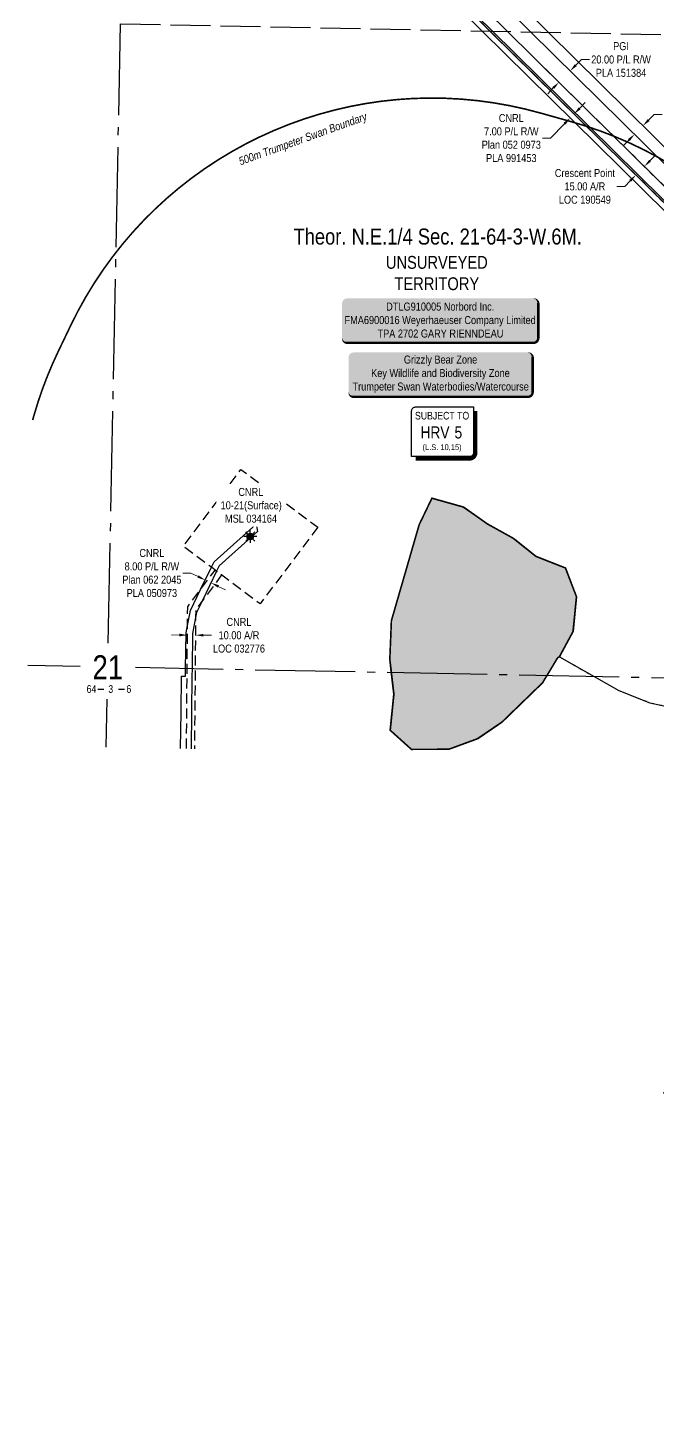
# Model space of a CAD drawing. Extents: x 409970 to 415936, y 6044942 to 6048413.
# Drawn here: x 409970 to 410756, y 6044943 to 6046679 of the extents above; entities that cross this region are included whole.
import ezdxf
from ezdxf.enums import TextEntityAlignment as Align

# ---------------------------------------------------------------- set-up
doc = ezdxf.new("R2010")
doc.units = 0
doc.header["$LTSCALE"] = 5
doc.header["$PDSIZE"] = 0.5
for name, pattern in [('DASHDOT2', [12.7, 6.35, -3.175, 0, -3.175]), ('foc-ACCESSROAD', [3.75, 2.5, -1.25]), ('foc-QUARTERLINE', [33, 25, -3, 2, -3]), ('foc-UNSURVEYED', [12.5, 10, -2.5]), ('foc-WHEELTRACKS', [2, 0.4, -1.6])]:
    doc.linetypes.add(name, pattern=pattern)
doc.layers.get('Defpoints').update_dxf_attribs({"color": 9})
for name, color, linetype in [('10', 1, 'Continuous'), ('9', 3, 'Continuous'), ('AS-WILDLIFE', 131, 'DASHDOT2'), ('AS-WILDLIFE-BLOCK', 131, 'Continuous'), ('C-AR', 13, 'foc-ACCESSROAD'), ('C-SYMBOL', 7, 'Continuous'), ('CG-NOTES', 7, 'Continuous'), ('CTW', 7, 'Continuous'), ('F-AR', 190, 'foc-ACCESSROAD'), ('F-RW', 190, 'Continuous'), ('F-WS', 190, 'foc-ACCESSROAD'), ('F-WS-S', 190, 'Continuous'), ('L-QSEC', 8, 'foc-QUARTERLINE'), ('L-SECLBL', 7, 'Continuous'), ('L-UNS-T', 3, 'Continuous'), ('L-USEC', 7, 'foc-UNSURVEYED'), ('P-PROPOSED', 10, 'Continuous'), ('T-WATER', 160, 'Continuous'), ('T-WATER-H', 133, 'Continuous'), ('T-WATER-P3', 160, 'foc-WHEELTRACKS')]:
    doc.layers.add(name, color=color, linetype=linetype)
for name, color, linetype, lineweight in [('C-AR-T', 13, 'Continuous', 9), ('F-AR-T', 190, 'Continuous', 9), ('F-RW-T', 190, 'Continuous', 9), ('F-WS-T', 190, 'Continuous', 9)]:
    doc.layers.add(name, color=color, linetype=linetype, lineweight=lineweight)
doc.styles.add('175L', font='ARIALN.TTF', dxfattribs={"height": 20})
doc.styles.add('240', font='ARIALN.TTF', dxfattribs={"height": 30})
doc.styles.add('80', font='ARIALN.TTF', dxfattribs={"height": 10})
doc.styles.add('80CG', font='ARIALN.TTF', dxfattribs={"height": 10})
doc.styles.add('80L', font='ARIALN.TTF', dxfattribs={"height": 10})
doc.styles.add('foc-LtypeFont', font='ARIALN.TTF', dxfattribs={"height": 7.35})
doc.styles.add('HRV', font='ARIALN.TTF', dxfattribs={"height": 3})
doc.styles.add('POINTNUMBER', font='ARIALN.TTF', dxfattribs={"height": 2.5})
doc.styles.add('SIMPLEX', font='ARIALN.TTF')
doc.linetypes.add('foc-TOPO-flowdirection-NOLINE', pattern='A,0,[">",foc-LtypeFont,S=0.3,R=0,X=0,Y=-0.945],-20,[">",foc-LtypeFont,S=0.3,R=0,X=0,Y=-0.945],0', length=20)
doc.dimstyles.new('Compass 5 000', dxfattribs={"dimscale": 5, "dimtxt": 9, "dimasz": 2, "dimexe": 0.2, "dimexo": 0.0625, "dimgap": 0.5, "dimtad": 0, "dimtih": 1, "dimtoh": 1, "dimzin": 0, "dimdsep": 46, "dimtxsty": '80CG', "dimcen": 0.1, "dimse1": 1, "dimse2": 1, "dimclrd": 256, "dimclrt": 256, "dimaunit": 1, "dimadec": 4, "dimazin": 0, "dimtfac": 0.06, "dimtofl": 0, "dimtmove": 0, "dimatfit": 1, "dimfxl": 0.2, "dimtolj": 1, "dimtzin": 0, "dimlwd": -1, "dimarcsym": 0})

# ---------------------------------------------------------------- blocks, each defined once
blk = doc.blocks.new('L-SECLBL')
at = {"layer": '9', "color": 7}
for p, q in [((-5.1, -27.8), (-12.3, -27.8)), ((20.7, -27.8), (13.5, -27.8))]:
    blk.add_line(p, q, dxfattribs=at)
at = {"layer": '10', "color": 2, "style": 'SIMPLEX'}
blk.add_attdef('SEC', text='', height=30, dxfattribs=at).set_placement((0, 0), align=Align.MIDDLE)
at = {"layer": '10', "color": 5, "style": '80L'}
blk.add_attdef('TWP', text='', height=9.5, dxfattribs=at).set_placement((-14.4, -27.4), align=Align.MIDDLE_RIGHT)
blk.add_attdef('RGE', text='', height=9.5, dxfattribs=at).set_placement((3.6, -27.4), align=Align.MIDDLE_CENTER)
blk.add_attdef('MER', text='', height=9.5, dxfattribs=at).set_placement((23.2, -27.4), align=Align.MIDDLE_LEFT)
blk = doc.blocks.new('GAS')
h = blk.add_hatch(color=255)
h.dxf.hatch_style = 1
edge = h.paths.add_edge_path()
edge.add_arc((0, 0), 0.9, 0, 360)
for p, q in [((-0.81, 0), (-1.62, 0)), ((-0.57, 0.57), (-1.14, 1.14)), ((0, 0.81), (0, 1.62)), ((0.57, 0.57), (1.14, 1.14)), ((1.62, 0), (0.81, 0)), ((-0.57, -0.57), (-1.14, -1.14)), ((0, -0.81), (0, -1.62)), ((1.14, -1.14), (0.57, -0.57))]:
    blk.add_line(p, q)
blk.add_circle((0, 0), 0.8)
blk = doc.blocks.new('*D566')
at = {"layer": 'Defpoints', "color": 0, "transparency": 16777216}
for p in [(410191.6, 6045989), (410191.6, 6045988.9), (410198.8, 6045985.5)]:
    blk.add_point(p, dxfattribs=at)
at = {"layer": 'F-AR-T', "transparency": 16777216}
for p, q in [((410173.6, 6045997.7), (410163.6, 6045997.7)), ((410182.6, 6045993.3), (410173.6, 6045997.7)), ((410207.8, 6045981.1), (410216.8, 6045976.8))]:
    blk.add_line(p, q, dxfattribs=at)
for points in [[(410183.4, 6045994.8), (410181.9, 6045991.8), (410191.6, 6045989)], [(410208.6, 6045982.6), (410207.1, 6045979.6), (410198.8, 6045985.5)]]:
    blk.add_solid(points, dxfattribs=at)
at = {"layer": 'F-AR-T', "transparency": 16777216, "insert": (410124.9, 6045997.7), "char_height": 10, "attachment_point": 5, "style": '80CG'}
blk.add_mtext('\\A1;CNRL\\P8.00 P/L R/W\\PPlan 062 2045\\PPLA 050973', dxfattribs=at)
blk = doc.blocks.new('*D567')
at = {"layer": 'Defpoints', "color": 0, "transparency": 16777216}
for p in [(410179.4, 6045920.1), (410169.2, 6045901.3), (410179.2, 6045901.2)]:
    blk.add_point(p, dxfattribs=at)
at = {"layer": 'F-AR-T', "transparency": 16777216}
for p, q in [((410159.4, 6045920.2), (410149.4, 6045920.3)), ((410189.4, 6045920), (410199.4, 6045919.9))]:
    blk.add_line(p, q, dxfattribs=at)
for points in [[(410159.4, 6045921.9), (410159.3, 6045918.6), (410169.4, 6045920.1)], [(410189.4, 6045921.6), (410189.3, 6045918.3), (410179.4, 6045920.1)]]:
    blk.add_solid(points, dxfattribs=at)
at = {"layer": 'F-AR-T', "transparency": 16777216, "insert": (410233.7, 6045919.9), "char_height": 10, "attachment_point": 5, "style": '80CG'}
blk.add_mtext('\\A1;CNRL\\P10.00 A/R\\PLOC 032776', dxfattribs=at)
blk = doc.blocks.new('*D568')
at = {"layer": 'Defpoints', "color": 0, "transparency": 16777216}
for p in [(410642.6, 6046630.2), (410647.4, 6046625.4), (410628.6, 6046615.9)]:
    blk.add_point(p, dxfattribs=at)
at = {"layer": 'F-RW-T', "transparency": 16777216}
for p, q in [((410654.4, 6046632.5), (410661.5, 6046639.6)), ((410661.5, 6046639.6), (410671.5, 6046639.6)), ((410626.4, 6046604.1), (410619.4, 6046596.9))]:
    blk.add_line(p, q, dxfattribs=at)
for points in [[(410653.2, 6046633.7), (410655.6, 6046631.3), (410647.4, 6046625.4)], [(410625.2, 6046605.2), (410627.6, 6046602.9), (410633.4, 6046611.2)]]:
    blk.add_solid(points, dxfattribs=at)
at = {"layer": 'F-RW-T', "transparency": 16777216, "insert": (410711, 6046639.6), "char_height": 10, "attachment_point": 5, "style": '80CG'}
blk.add_mtext('\\A1;PGI\\P20.00 P/L R/W\\PPLA 151384', dxfattribs=at)
blk = doc.blocks.new('*D569')
at = {"layer": 'Defpoints', "color": 0, "transparency": 16777216}
for p in [(410654.9, 6046568.9), (410647.4, 6046566.5), (410650, 6046563.9)]:
    blk.add_point(p, dxfattribs=at)
at = {"layer": 'F-RW-T', "transparency": 16777216}
for p, q in [((410659.3, 6046578.6), (410666.3, 6046585.7)), ((410640.4, 6046559.4), (410622.7, 6046541.4)), ((410622.7, 6046541.4), (410612.7, 6046541.4))]:
    blk.add_line(p, q, dxfattribs=at)
for points in [[(410658.1, 6046579.8), (410660.5, 6046577.4), (410652.3, 6046571.5)], [(410639.2, 6046560.5), (410641.6, 6046558.2), (410647.4, 6046566.5)]]:
    blk.add_solid(points, dxfattribs=at)
at = {"layer": 'F-RW-T', "transparency": 16777216, "insert": (410573.9, 6046541.4), "char_height": 10, "attachment_point": 5, "style": '80CG'}
blk.add_mtext('\\A1;CNRL\\P7.00 P/L R/W\\PPlan 052 0973\\PPLA 991453', dxfattribs=at)
blk = doc.blocks.new('*D570')
at = {"layer": 'Defpoints', "color": 0, "transparency": 16777216}
for p in [(410734.4, 6046560.7), (410738.3, 6046556.8), (410723.8, 6046550)]:
    blk.add_point(p, dxfattribs=at)
at = {"layer": 'F-RW-T', "transparency": 16777216}
for p, q in [((410745.4, 6046563.9), (410752.4, 6046571)), ((410752.4, 6046571), (410762.4, 6046571)), ((410720.8, 6046539), (410713.8, 6046531.9))]:
    blk.add_line(p, q, dxfattribs=at)
for points in [[(410744.2, 6046565.1), (410746.6, 6046562.7), (410738.3, 6046556.8)], [(410719.6, 6046540.2), (410722, 6046537.8), (410727.8, 6046546.1)]]:
    blk.add_solid(points, dxfattribs=at)
at = {"layer": 'F-RW-T', "transparency": 16777216, "insert": (410801.5, 6046571), "char_height": 10, "attachment_point": 5, "style": '80CG'}
blk.add_mtext('\\A1;PGI\\P15.00 P/L R/W\\PPLA 190452\\P(Expired)', dxfattribs=at)
blk = doc.blocks.new('*D571')
at = {"layer": 'C-AR-T', "transparency": 16777216}
for p, q in [((410747.1, 6046513), (410754.2, 6046520.2)), ((410715.6, 6046481), (410705.6, 6046481)), ((410722.6, 6046488.1), (410715.6, 6046481))]:
    blk.add_line(p, q, dxfattribs=at)
for points in [[(410746, 6046514.2), (410748.3, 6046511.9), (410740.1, 6046505.9)], [(410721.4, 6046489.3), (410723.8, 6046487), (410729.6, 6046495.3)]]:
    blk.add_solid(points, dxfattribs=at)
at = {"layer": 'Defpoints', "color": 0, "transparency": 16777216}
for p in [(410742.1, 6046503.9), (410729.6, 6046495.3), (410731.6, 6046493.3)]:
    blk.add_point(p, dxfattribs=at)
at = {"layer": 'C-AR-T', "transparency": 16777216, "insert": (410665.8, 6046481), "char_height": 10, "attachment_point": 5, "style": '80CG'}
blk.add_mtext('\\A1;Crescent Point\\P15.00 A/R\\PLOC 190549', dxfattribs=at)
blk = doc.blocks.new('*U596')
h = blk.add_hatch(color=255)
edge = h.paths.add_edge_path()
edge.add_line((-109, -28.5), (109, -28.5))
edge.add_arc((109, -22.5), 6, 270, 360)
edge.add_line((115, -22.5), (115, 21))
edge.add_arc((109, 21), 6, 0, 90)
edge.add_line((109, 27), (-109, 27))
edge.add_arc((-109, 21), 6, 90, 180)
edge.add_line((-115, 21), (-115, -22.5))
edge.add_arc((-109, -22.5), 6, 180, 270)
at = {"color": 131, "flags": 128}
blk.add_lwpolyline([(-109, -28.5, 3, 3, 0), (109, -28.5, 3, 3, 0.414214), (115, -22.5, 3, 3, 0), (115, 21, 3, 0, 0.414214), (109, 27, 0, 0, 0), (-109, 27, 0, 0, 0.414214), (-115, 21, 0, 0, 0), (-115, -22.5, 0, 3, 0.414214)], format="xyseb", close=True, dxfattribs=at)
at = {"color": 131, "style": '80'}
blk.add_attdef('ENTER_TEXT_001', (-36, -5), '', height=10, dxfattribs=at)
blk = doc.blocks.new('HRV')
blk.add_lwpolyline([(-35.1, 31.6), (37.2, 31.6), (37.2, -25.5, -0.414214), (32.2, -30.5), (-40.1, -30.5), (-40.1, 26.6, -0.414214)], format="xyb", close=True)
at = {"const_width": 5, "flags": 128}
blk.add_lwpolyline([(-35.1, -33), (32.2, -33, 0.414214), (39.7, -25.5), (39.7, 26.6)], format="xyb", dxfattribs=at)
at = {"style": '80L'}
blk.add_text('SUBJECT TO', height=9.5, dxfattribs=at).set_placement((-2, 13.1), align=Align.BOTTOM_CENTER)
blk.add_attdef('(N.W.1/4 00)', text='', height=7.12, dxfattribs=at).set_placement((-2, -24.4), align=Align.BOTTOM_CENTER)
at = {"layer": 'CTW', "color": 3, "style": 'HRV'}
blk.add_text('HRV', height=15, dxfattribs=at).set_placement((-10.9, -0.2), align=Align.MIDDLE_CENTER)
blk.add_attdef('0', text='', height=15, dxfattribs=at).set_placement((18.3, -0.2), align=Align.MIDDLE_CENTER)
blk = doc.blocks.new('*U592')
h = blk.add_hatch(color=255)
edge = h.paths.add_edge_path()
edge.add_line((-116.5, -28.5), (116.5, -28.5))
edge.add_arc((116.5, -22.5), 6, 270, 360)
edge.add_line((122.5, -22.5), (122.5, 21))
edge.add_arc((116.5, 21), 6, 0, 90)
edge.add_line((116.5, 27), (-116.5, 27))
edge.add_arc((-116.5, 21), 6, 90, 180)
edge.add_line((-122.5, 21), (-122.5, -22.5))
edge.add_arc((-116.5, -22.5), 6, 180, 270)
at = {"color": 44, "flags": 128}
blk.add_lwpolyline([(-116.5, -28.5, 3, 3, 0), (116.5, -28.5, 3, 3, 0.414214), (122.5, -22.5, 3, 3, 0), (122.5, 21, 3, 0, 0.414214), (116.5, 27, 0, 0, 0), (-116.5, 27, 0, 0, 0.414214), (-122.5, 21, 0, 0, 0), (-122.5, -22.5, 0, 3, 0.414214)], format="xyseb", close=True, dxfattribs=at)
at = {"color": 44, "style": '80'}
blk.add_attdef('ENTER_TEXT_001', (-36, -5), '', height=10, dxfattribs=at)

msp = doc.modelspace()

# ---------------------------------------------------------------- hatches: boundary and pattern name
at = {"layer": 'P-PROPOSED'}
h = msp.add_hatch(color=256, dxfattribs=at)
h.dxf.hatch_style = 1
h.paths.add_polyline_path([(410804.986, 6047782.915), (410804.846, 6047784.91), (410834.927, 6047787.01), (410907.85, 6047777.902), (410941.989, 6047753.541), (411103.299, 6047638.433), (411103.993, 6047630.153), (411096.13, 6047622.271), (410964.125, 6047490.032), (410936.62, 6047462.478), (410905.851, 6047431.652), (410355.13, 6046879.659), (410354.049, 6046879.164), (410346.007, 6046877.976), (410348.177, 6046875.816), (410351.691, 6046872.307), (410355.253, 6046868.731), (410397.036, 6046826.731), (410411.14, 6046812.551), (410464.549, 6046758.864), (410517.363, 6046707.339), (410548.601, 6046676.55), (410884.58, 6046345.241), (410914.179, 6046316.053), (411172.303, 6046061.509), (411179.555, 6046054.357), (411185.54, 6046048.456), (411211.617, 6046022.743), (411220.898, 6046013.59), (411225.847, 6046008.618), (411377.341, 6045855.698), (411438.646, 6045793.753), (411443.956, 6045788.393), (411453.164, 6045797.516), (411454.572, 6045796.095), (411443.943, 6045785.565), (411437.224, 6045792.346), (411375.921, 6045854.29), (411224.428, 6046007.208), (411219.487, 6046012.173), (411210.212, 6046021.319), (411184.135, 6046047.032), (411178.151, 6046052.933), (411170.899, 6046060.085), (410912.774, 6046314.629), (410883.176, 6046343.817), (410547.198, 6046675.125), (410515.963, 6046705.911), (410463.141, 6046757.443), (410409.721, 6046811.141), (410395.619, 6046825.321), (410353.836, 6046867.319), (410350.276, 6046870.894), (410346.765, 6046874.399), (410343.192, 6046877.956), (410341.77, 6046879.371), (410353.475, 6046881.101), (410353.969, 6046881.327), (410904.436, 6047433.065), (410935.205, 6047463.891), (410962.71, 6047491.445), (411094.715, 6047623.684), (411101.923, 6047630.909), (411101.383, 6047637.343), (410940.828, 6047751.913), (410907.1, 6047775.981), (410834.872, 6047785.002)])
at = {"layer": 'T-WATER-H'}
h = msp.add_hatch(color=256, dxfattribs=at)
h.dxf.hatch_style = 1
h.paths.add_polyline_path([(410449.157, 6045777.309), (410422.676, 6045801.147), (410427.265, 6045846.232), (410424.018, 6045874.18), (410422.179, 6045890.013), (410424.12, 6045938.134), (410458.795, 6046058.077), (410474.725, 6046091.273), (410514.366, 6046080.131), (410544.015, 6046059.117), (410576.775, 6046040.934), (410604.841, 6046018.5), (410641.539, 6046004.037), (410655.314, 6045968.153), (410651.025, 6045924.589), (410633.985, 6045893.096), (410631.699, 6045891.621), (410618.872, 6045870.325), (410612.996, 6045860.568), (410562.07, 6045811.18), (410532.257, 6045790.811), (410495.831, 6045777.436)])

# ---------------------------------------------------------------- linework, layer by layer
at = {"layer": 'AS-WILDLIFE', "const_width": 2.001, "flags": 128}
msp.add_lwpolyline([(409975.981, 6046188.995), (409978.294, 6046196.995), (409983.17, 6046212.868), (409988.569, 6046228.57), (409994.487, 6046244.084), (410000.917, 6046259.393), (410007.851, 6046274.48), (410023.781, 6046307.676), (410032.778, 6046325.503), (410042.479, 6046342.956), (410052.869, 6046360.009), (410063.931, 6046376.633), (410075.648, 6046392.802), (410088.001, 6046408.49), (410100.971, 6046423.673), (410114.536, 6046438.327), (410128.675, 6046452.427), (410143.366, 6046465.952), (410158.585, 6046478.879), (410174.307, 6046491.189), (410190.509, 6046502.861), (410207.163, 6046513.877), (410224.244, 6046524.22), (410241.725, 6046533.873), (410259.576, 6046542.82), (410277.77, 6046551.048), (410296.279, 6046558.543), (410315.072, 6046565.293), (410334.119, 6046571.288), (410353.39, 6046576.517), (410372.855, 6046580.974), (410392.482, 6046584.649), (410412.24, 6046587.539), (410432.098, 6046589.637), (410452.023, 6046590.942), (410471.985, 6046591.449), (410491.951, 6046591.16), (410511.89, 6046590.074), (410531.769, 6046588.193), (410551.558, 6046585.52), (410571.224, 6046582.06), (410590.737, 6046577.817), (410610.064, 6046572.798), (410649.705, 6046561.656), (410667.932, 6046556.157), (410685.936, 6046549.968), (410703.692, 6046543.098), (410721.173, 6046535.558), (410738.355, 6046527.357), (410755.212, 6046518.509), (410771.72, 6046509.026), (410787.856, 6046498.921), (410803.595, 6046488.21), (410810.8, 6046483.103), (410819.507, 6046478.27), (410840.33, 6046466.046), (410855.274, 6046455.825), (410872.371, 6046447.395), (410889.133, 6046438.316), (410905.534, 6046428.602), (410921.551, 6046418.266), (410937.161, 6046407.325), (410952.34, 6046395.794), (410967.066, 6046383.689), (410981.317, 6046371.029), (410995.073, 6046357.833), (411008.313, 6046344.119), (411021.019, 6046329.908), (411033.17, 6046315.221), (411044.75, 6046300.079), (411055.741, 6046284.505), (411066.128, 6046268.521), (411075.895, 6046252.151), (411085.027, 6046235.418), (411093.512, 6046218.349), (411101.336, 6046200.966), (411108.489, 6046183.297), (411122.264, 6046147.412), (411128.853, 6046129.202), (411134.732, 6046110.75), (411139.893, 6046092.085), (411144.327, 6046073.233), (411148.027, 6046054.224), (411150.99, 6046035.086), (411153.209, 6046015.848), (411154.682, 6045996.539), (411155.406, 6045977.186), (411155.38, 6045957.821), (411154.605, 6045938.47), (411153.082, 6045919.165), (411148.793, 6045875.599), (411146.451, 6045855.84), (411143.324, 6045836.19), (411139.418, 6045816.679), (411134.74, 6045797.34), (411129.295, 6045778.202), (411123.094, 6045759.295), (411116.146, 6045740.65), (411108.462, 6045722.296), (411100.054, 6045704.262), (411090.935, 6045686.577), (411073.896, 6045655.085), (411064.78, 6045638.98), (411055.043, 6045623.244), (411044.699, 6045607.9), (411041.462, 6045602.524), (411031.637, 6045586.872), (411021.24, 6045571.594), (411010.286, 6045556.71), (410998.79, 6045542.241), (410986.767, 6045528.207), (410974.234, 6045514.626), (410961.208, 6045501.518), (410910.281, 6045452.129), (410897.825, 6045440.456), (410884.979, 6045429.214), (410871.756, 6045418.417), (410858.172, 6045408.078), (410844.244, 6045398.208), (410819.576, 6045381.377), (410814.363, 6045377.947), (410799.626, 6045368.169), (410784.54, 6045358.937), (410769.126, 6045350.264), (410763.715, 6045347.475)], dxfattribs=at)
msp.add_lwpolyline([(410449.157, 6045777.309), (410422.676, 6045801.147), (410427.265, 6045846.232), (410424.018, 6045874.18), (410422.179, 6045890.013), (410424.12, 6045938.134), (410458.795, 6046058.077), (410474.725, 6046091.273), (410514.366, 6046080.131), (410544.015, 6046059.117), (410576.775, 6046040.934), (410604.841, 6046018.5), (410641.539, 6046004.037), (410655.314, 6045968.153), (410651.025, 6045924.589), (410633.985, 6045893.096), (410631.699, 6045891.621), (410618.872, 6045870.325), (410612.996, 6045860.568), (410562.07, 6045811.18), (410532.257, 6045790.811), (410495.831, 6045777.436), (410449.157, 6045777.309)], close=True, dxfattribs=at)
at = {"layer": 'C-AR', "flags": 128}
msp.add_lwpolyline([(411181.4, 6046070.689), (411170.899, 6046060.085), (410912.774, 6046314.629), (410883.176, 6046343.817), (410547.198, 6046675.125), (410517.355, 6046704.562), (410515.963, 6046705.911), (410463.141, 6046757.443), (410409.721, 6046811.141), (410395.619, 6046825.321), (410353.836, 6046867.319), (410350.276, 6046870.894), (410346.765, 6046874.399), (410343.192, 6046877.956), (410341.77, 6046879.371), (410353.475, 6046881.101), (410354.104, 6046881.194), (410360.261, 6046882.105), (410364.442, 6046877.904), (410375.02, 6046867.269), (410378.547, 6046863.723), (410406.155, 6046835.963), (410420.258, 6046821.783), (410473.67, 6046768.082), (410527.905, 6046715.242), (410537.795, 6046705.479), (410569.008, 6046674.693), (410883.579, 6046364.436), (410913.176, 6046335.243), (411181.4, 6046070.689)], close=True, dxfattribs=at)
at = {"layer": 'F-AR', "flags": 128}
msp.add_lwpolyline([(410168.113, 6045778.192), (410168.992, 6045878.185), (410169.467, 6045932.323), (410169.671, 6045955.498), (410185.799, 6045976.95), (410204.096, 6046001.285), (410205.842, 6045999.973), (410211.544, 6045995.687), (410212.089, 6045995.277), (410188.123, 6045963.401), (410179.64, 6045952.118), (410179.551, 6045941.977), (410178.989, 6045877.987), (410178.111, 6045777.994)], dxfattribs=at)
at = {"layer": 'F-RW'}
for points in [[(410517.355, 6046704.562), (410547.198, 6046675.125), (410883.176, 6046343.817), (410912.774, 6046314.629), (411210.212, 6046021.319), (411219.487, 6046012.173), (411225.198, 6046017.908), (411230.01, 6046022.743), (411244.112, 6046036.91), (411309.11, 6046102.203), (411312.185, 6046114.079), (411318.86, 6046111.974), (411314.898, 6046097.974), (411289.522, 6046072.517), (411249.055, 6046031.921), (411234.943, 6046017.764), (411224.43, 6046007.226), (411219.531, 6046002.302), (411214.549, 6046007.215), (411205.256, 6046016.378), (410912.586, 6046304.991), (410882.988, 6046334.179), (410537.035, 6046675.327), (410512.48, 6046699.55)], [(411705.672, 6044943.35), (411681.045, 6044980.458), (411638.414, 6045044.696), (411637.615, 6045045.902), (411577.068, 6045200.46), (411587.072, 6045269.559), (411642.752, 6045448.627), (411679.949, 6045537.393), (411682.914, 6045544.355), (411689.808, 6045558.687), (411687.66, 6045560.855), (411683.848, 6045564.703), (411453.164, 6045797.516), (411440.004, 6045810.798), (411397.331, 6045853.867), (411234.943, 6046017.764), (411229.952, 6046022.801), (411220.778, 6046031.851), (411181.4, 6046070.688), (410913.176, 6046335.243), (410883.579, 6046364.436), (410569.007, 6046674.693), (410537.794, 6046705.479)], [(410566.797, 6046704.905), (410598.012, 6046674.119), (410884.116, 6046391.958), (410913.714, 6046362.767), (411234.934, 6046045.964), (411244.072, 6046036.951), (411249.055, 6046031.921), (411426.053, 6045853.299), (411443.023, 6045836.172), (411456.642, 6045822.429), (411461.182, 6045817.848), (411692.721, 6045584.198), (411713.443, 6045563.287), (411698.371, 6045529.61), (411691.341, 6045512.834), (411661.566, 6045441.779), (411606.638, 6045265.13), (411597.618, 6045202.83), (411655.457, 6045055.182), (411662.733, 6045044.217), (411681.725, 6045015.601), (411729.993, 6044942.87)], [(411729.993, 6044942.87), (411681.725, 6045015.601), (411662.733, 6045044.217), (411655.457, 6045055.182), (411597.618, 6045202.83), (411606.638, 6045265.13), (411661.566, 6045441.779), (411691.341, 6045512.834), (411698.371, 6045529.61), (411713.443, 6045563.287), (411692.721, 6045584.198), (411461.182, 6045817.848), (411456.642, 6045822.429), (411443.023, 6045836.172), (411426.053, 6045853.299), (411249.055, 6046031.921), (411244.072, 6046036.951), (411234.934, 6046045.964), (410913.714, 6046362.767), (410884.116, 6046391.958), (410598.012, 6046674.119), (410566.797, 6046704.905)], [(410588.587, 6046704.474), (410619.802, 6046673.688), (410884.519, 6046412.619), (410894.641, 6046402.636), (410914.117, 6046383.428), (411245.53, 6046056.557), (411254.69, 6046047.535), (411259.64, 6046042.54), (411445.032, 6045855.455), (411447.584, 6045852.874), (411458.675, 6045841.458), (411463.212, 6045836.971), (411693.125, 6045605.095), (411731.194, 6045566.678), (411712.182, 6045523.776), (411690.554, 6045472.156), (411675.655, 6045436.595), (411621.307, 6045261.809), (411613.025, 6045204.606), (411668.834, 6045062.14), (411680.966, 6045043.858), (411682.234, 6045041.948), (411748.227, 6044942.509)], [(410160.869, 6045778.335), (410161.403, 6045824), (410161.961, 6045869.012), (410166.961, 6045868.95), (410167.075, 6045878.223), (410167.632, 6045923.131), (410169.467, 6045932.323), (410173.173, 6045950.891), (410185.799, 6045976.95), (410199.327, 6046004.871), (410202.602, 6046011.632), (410255.067, 6046058.893), (410256.872, 6046049.753), (410209.119, 6046006.736), (410205.842, 6045999.973), (410188.123, 6045963.401), (410180.818, 6045948.323), (410179.551, 6045941.977), (410175.622, 6045922.292), (410175.073, 6045878.065), (410174.959, 6045868.851), (410174.4, 6045823.843), (410173.865, 6045778.078)]]:
    msp.add_lwpolyline(points, dxfattribs=at)
at = {"layer": 'F-WS', "flags": 128}
msp.add_lwpolyline([(410332.148, 6046055.13), (410260.041, 6045959.223), (410212.089, 6045995.277), (410211.544, 6045995.687), (410205.842, 6045999.973), (410204.096, 6046001.285), (410203.399, 6046001.81), (410199.327, 6046004.871), (410164.135, 6046031.33), (410236.241, 6046127.237), (410332.148, 6046055.13)], close=True, dxfattribs=at)
at = {"layer": 'L-QSEC'}
for p, q in [((410070.511, 6045910.137), (410085.752, 6046684.285)), ((410035.4, 6045880.837), (409969.941, 6045882.133)), ((410873.817, 6045864.243), (410104.639, 6045879.467)), ((410067.953, 6045780.174), (410069.134, 6045840.181))]:
    msp.add_line(p, q, dxfattribs=at)
at = {"layer": 'L-USEC'}
msp.add_line((410085.752, 6046684.285), (410889.51, 6046668.36), dxfattribs=at)
at = {"layer": 'P-PROPOSED', "flags": 128}
for points in [[(410517.363, 6046707.339), (410548.601, 6046676.55), (410884.58, 6046345.241)], [(410883.176, 6046343.817), (410547.198, 6046675.125), (410515.963, 6046705.911)]]:
    msp.add_lwpolyline(points, dxfattribs=at)
at = {"layer": 'T-WATER', "flags": 128}
msp.add_lwpolyline([(410449.157, 6045777.309), (410422.676, 6045801.147), (410427.265, 6045846.232), (410424.018, 6045874.18), (410422.179, 6045890.013), (410424.12, 6045938.134), (410458.795, 6046058.077), (410474.725, 6046091.273), (410514.366, 6046080.131), (410544.015, 6046059.117), (410576.775, 6046040.934), (410604.841, 6046018.5), (410641.539, 6046004.037), (410655.314, 6045968.153), (410651.025, 6045924.589), (410633.985, 6045893.096), (410631.699, 6045891.621), (410618.872, 6045870.325), (410612.996, 6045860.568), (410562.07, 6045811.18), (410532.257, 6045790.811), (410495.831, 6045777.436), (410449.157, 6045777.309)], close=True, dxfattribs=at)
at = {"layer": 'T-WATER-P3', "linetype": 'foc-TOPO-flowdirection-NOLINE', "flags": 128}
msp.add_lwpolyline([(410633.985, 6045893.096), (410708.307, 6045850.876), (410747.119, 6045835.593), (410831.819, 6045817.341), (410866.247, 6045797.806), (410925.383, 6045756.271), (410945.034, 6045748.622), (410967.917, 6045747.169), (410988.56, 6045717.961), (410999.776, 6045711.051), (411027.197, 6045659.215), (411050.049, 6045630.05), (411080.114, 6045608.591), (411092.009, 6045603.493), (411124.821, 6045600.205), (411169.509, 6045604.697), (411213.891, 6045595.832), (411227.705, 6045579.445), (411268.412, 6045513.572), (411278.251, 6045504.198), (411320.02, 6045479.183), (411347.865, 6045469.209), (411387.413, 6045474.011), (411420.506, 6045493.52), (411458.798, 6045497.571), (411491.809, 6045477.904), (411528.455, 6045465.523), (411554.508, 6045481.979), (411558.641, 6045487.713), (411568.685, 6045529.283), (411559.104, 6045608.505)], dxfattribs=at)
at = {"layer": 'T-WATER-P3', "flags": 128}
msp.add_lwpolyline([(410633.985, 6045893.096), (410708.307, 6045850.876), (410747.119, 6045835.593), (410831.819, 6045817.341), (410866.247, 6045797.806), (410925.383, 6045756.271), (410945.034, 6045748.622), (410967.917, 6045747.169), (410988.56, 6045717.961), (410999.776, 6045711.051), (411027.197, 6045659.215), (411050.049, 6045630.05), (411080.114, 6045608.591), (411092.009, 6045603.493), (411124.821, 6045600.205), (411169.509, 6045604.697), (411213.891, 6045595.832), (411227.705, 6045579.445), (411268.412, 6045513.572), (411278.251, 6045504.198), (411320.02, 6045479.183), (411347.865, 6045469.209), (411387.413, 6045474.011), (411420.506, 6045493.52), (411458.798, 6045497.571), (411491.809, 6045477.904), (411528.455, 6045465.523), (411554.508, 6045481.979), (411558.641, 6045487.713), (411568.685, 6045529.283), (411559.104, 6045608.505)], dxfattribs=at)

# ---------------------------------------------------------------- block references
ref = msp.add_blockref('*U592', (410485.098, 6046313.955), dxfattribs=dict(xscale=1.000440123623586, yscale=1.000440123623586, zscale=1.000440123623586))
ref.add_attrib('ENTER_TEXT_001', 'DTLG910005 Norbord Inc.', (410417.63, 6046325.8), dxfattribs={"color": 44, "height": 10.0044, "style": '80'})
ref.add_attrib('ENTER_TEXT_002', 'FMA6900016 Weyerhaeuser Company Limited', (410365.592, 6046308.949), dxfattribs={"color": 44, "height": 10.0044, "style": '80'})
ref.add_attrib('ENTER_TEXT_003', 'TPA 2702 GARY RIENNDEAU', (410406.779, 6046292.097), dxfattribs={"color": 44, "height": 10.0044, "style": '80'})
at = {"layer": 'AS-WILDLIFE-BLOCK'}
ref = msp.add_blockref('*U596', (410485.598, 6046246.418), dxfattribs=dict(at, xscale=1.000002621153126, yscale=1.000002621153126, zscale=1.000002621153126))
ref.add_attrib('ENTER_TEXT_001', 'Grizzly Bear Zone', (410439.687, 6046259.558), dxfattribs={"layer": '0', "color": 131, "height": 10.00003, "style": '80'})
ref.add_attrib('ENTER_TEXT_002', 'Key Wildlife and Biodiversity Zone', (410398.824, 6046242.721), dxfattribs={"layer": '0', "color": 131, "height": 10.00003, "style": '80'})
ref.add_attrib('ENTER_TEXT_003', 'Trumpeter Swan Waterbodies/Watercourse', (410375.557, 6046225.877), dxfattribs={"layer": '0', "color": 131, "height": 10.00003, "style": '80'})
at = {"layer": 'CG-NOTES', "xscale": 1.000004932169814, "yscale": 1.000004932169814, "zscale": 0.5000024660849104}
msp.add_blockref('HRV', (410489.469, 6046173.722), dxfattribs=at).add_auto_attribs({'(N.W.1/4 00)': '(L.S. 10,15)', '0': '5'})
at = {"layer": 'L-SECLBL', "color": 3}
msp.add_blockref('L-SECLBL', (410069.921, 6045880.155), dxfattribs=at).add_auto_attribs({'SEC': '21', 'TWP': '64', 'RGE': '3', 'MER': '6'})

# ---------------------------------------------------------------- texts
at = {"layer": 'AS-WILDLIFE', "insert": (410313.89, 6046539.149), "char_height": 10.0044, "attachment_point": 5, "rotation": 19.758219, "style": '240'}
msp.add_mtext_dynamic_manual_height_columns('{\\fArial Narrow|b0|i1|c0|p34;500m Trumpeter Swan Boundary}', width=169.60845, gutter_width=45.02, heights=[0], dxfattribs=at)
at = {"layer": 'C-SYMBOL', "color": 3, "style": '175L'}
msp.add_text('Theor. N.E.1/4 Sec. 21-64-3-W.6M.', height=20, dxfattribs=at).set_placement((410481.942, 6046402.339), align=Align.BOTTOM_CENTER)
at = {"layer": 'L-UNS-T', "color": 3, "insert": (410480.859, 6046372.605), "char_height": 16, "attachment_point": 5, "style": '80L'}
msp.add_mtext_dynamic_manual_height_columns('UNSURVEYED TERRITORY', width=126.41375, gutter_width=47.5, heights=[0], dxfattribs=at)

# ---------------------------------------------------------------- dimensions: what is measured, and where the dimension line sits
at = {"layer": 'C-AR-T'}
dim = msp.add_aligned_dim(p1=(410742.145, 6046503.93), p2=(410731.625, 6046493.261), distance=-2.844, text='Crescent Point\\P15.00 A/R\\PLOC 190549', dimstyle='Compass 5 000', dxfattribs=at)
dim.commit()
dim.dimension.update_dxf_attribs({"geometry": '*D571', "text_midpoint": (410665.796, 6046481.018)})
at = {"layer": 'F-AR-T'}
dim = msp.add_linear_dim(base=(410179.359, 6045920.053), p1=(410169.194, 6045901.258), p2=(410179.193, 6045901.17), angle=359.497076, text='CNRL\\P10.00 A/R\\PLOC 032776', dimstyle='Compass 5 000', dxfattribs=at)
dim.commit()
dim.dimension.update_dxf_attribs({"geometry": '*D567', "text_midpoint": (410233.659, 6045919.878), "dimtype": 161})
at = {"layer": 'F-RW-T'}
for base, p1, p2, angle, text, picture, middle in [((410647.412, 6046625.4), (410628.58, 6046615.938), (410642.596, 6046630.15), 45.397508, 'PGI\\P20.00 P/L R/W\\PPLA 151384', '*D568', (410710.996, 6046639.64)), ((410647.396, 6046566.499), (410654.937, 6046568.883), (410650.027, 6046563.904), 225.40068, 'CNRL\\P7.00 P/L R/W\\PPlan 052 0973\\PPLA 991453', '*D569', (410573.943, 6046541.433))]:
    dim = msp.add_linear_dim(base=base, p1=p1, p2=p2, angle=angle, text=text, dimstyle='Compass 5 000', dxfattribs=at)
    dim.commit()
    dim.dimension.update_dxf_attribs({"geometry": picture, "text_midpoint": middle, "dimtype": 161})
dim = msp.add_aligned_dim(p1=(410723.844, 6046550.021), p2=(410734.372, 6046560.697), distance=-5.579, text='PGI\\P15.00 P/L R/W\\PPLA 190452\\P(Expired)', dimstyle='Compass 5 000', dxfattribs=at)
dim.commit()
dim.dimension.update_dxf_attribs({"geometry": '*D570', "text_midpoint": (410801.474, 6046571.019)})

# ---------------------------------------------------------------- next in the draw order: texts
at = {"layer": 'F-WS-T', "insert": (410210.533, 6046104.102), "char_height": 10.0044, "attachment_point": 1, "style": 'POINTNUMBER', "bg_fill": 2}
msp.add_mtext_dynamic_manual_height_columns('\\pi22.398;CNRL\\P\\pi0.24674;10-21(Surface)\\P\\pi5.7164;MSL 034164', width=75.00784, gutter_width=37.484, heights=[0], dxfattribs=at)

# ---------------------------------------------------------------- next in the draw order: block references
at = {"layer": 'F-WS-S', "color": 2, "xscale": 5.002200618117947, "yscale": 5.002200618117947, "zscale": 5.002200618117947}
msp.add_blockref('GAS', (410247.808, 6046043.451), dxfattribs=at)

# ---------------------------------------------------------------- next in the draw order: dimensions: what is measured, and where the dimension line sits
at = {"layer": 'F-AR-T'}
dim = msp.add_aligned_dim(p1=(410198.811, 6045985.462), p2=(410191.613, 6045988.949), distance=-0.034, text='CNRL\\P8.00 P/L R/W\\PPlan 062 2045\\PPLA 050973', dimstyle='Compass 5 000', dxfattribs=at)
dim.commit()
dim.dimension.update_dxf_attribs({"geometry": '*D566', "text_midpoint": (410124.86, 6045997.7)})

doc.saveas('drawing.dxf')
